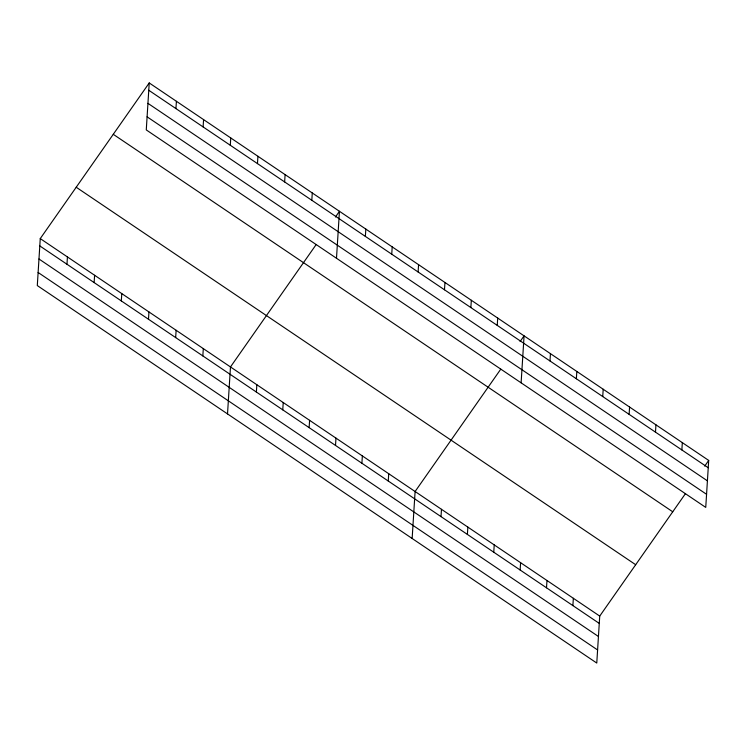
<?xml version="1.0" encoding="UTF-8"?>
<svg xmlns="http://www.w3.org/2000/svg" width="746" height="746" viewBox="0 0 746 746"><rect width="100%" height="100%" fill="white"/><g stroke="black" fill="none" stroke-linecap="round" stroke-linejoin="round"><path stroke-width="1.12" d="M149.228 82.946L146.272 129.916L705.744 507.401L708.7 460.431L149.228 82.946L40.256 238.599L37.3 285.569L596.772 663.054L599.728 616.084L685.388 493.721M66.972 264.252L67.429 256.941M94.145 282.585L94.602 275.274M121.318 300.918L121.775 293.607M148.491 319.26L148.948 311.94M175.944 108.599L176.401 101.288M175.664 337.593L176.131 330.273M203.117 126.932L203.574 119.621M202.837 355.926L203.304 348.615M230.29 145.265L230.756 137.954M227.521 413.909L230.477 366.948L316.145 244.585M257.463 163.607L257.93 156.287M256.391 392.06L256.848 384.74M284.636 181.94L285.103 174.62M282.762 409.852L283.228 402.532M311.819 200.273L312.276 192.962M309.142 427.644L309.599 420.334M336.493 258.256L339.449 211.295L335.458 217.002M335.514 445.446L335.97 438.126M365.363 236.407L365.829 229.087M361.894 463.238L362.351 455.927M391.743 254.2L392.2 246.889M388.265 481.03L388.722 473.719M418.114 271.992L418.571 264.681M412.146 538.481L415.102 491.511L500.762 369.158M444.485 289.793L444.952 282.473M441.017 516.624L441.473 509.313M470.866 307.585L471.323 300.274M467.388 534.425L467.854 527.105M497.237 325.377L497.703 318.066M493.768 552.217L494.225 544.897M521.118 382.829L524.074 335.859L520.083 341.565M520.139 570.009L520.596 562.698M549.988 360.971L550.445 353.66M546.51 587.811L546.977 580.491M576.369 378.772L576.826 371.452M572.891 605.603L573.348 598.292M602.74 396.564L603.197 389.253M629.111 414.356L629.577 407.046M655.492 432.158L655.948 424.838M681.863 449.95L682.329 442.639M704.709 466.138L708.7 460.431M148.771 90.266L708.243 467.742M147.95 103.349L707.413 480.834M147.102 116.833L706.565 494.309M113.271 134.317L672.743 511.793M76.213 187.237L635.685 564.722M40.256 238.599L599.728 616.084M39.799 245.919L599.262 623.395M38.969 259.002L598.441 636.487M38.121 272.486L597.593 649.962"/></g></svg>
